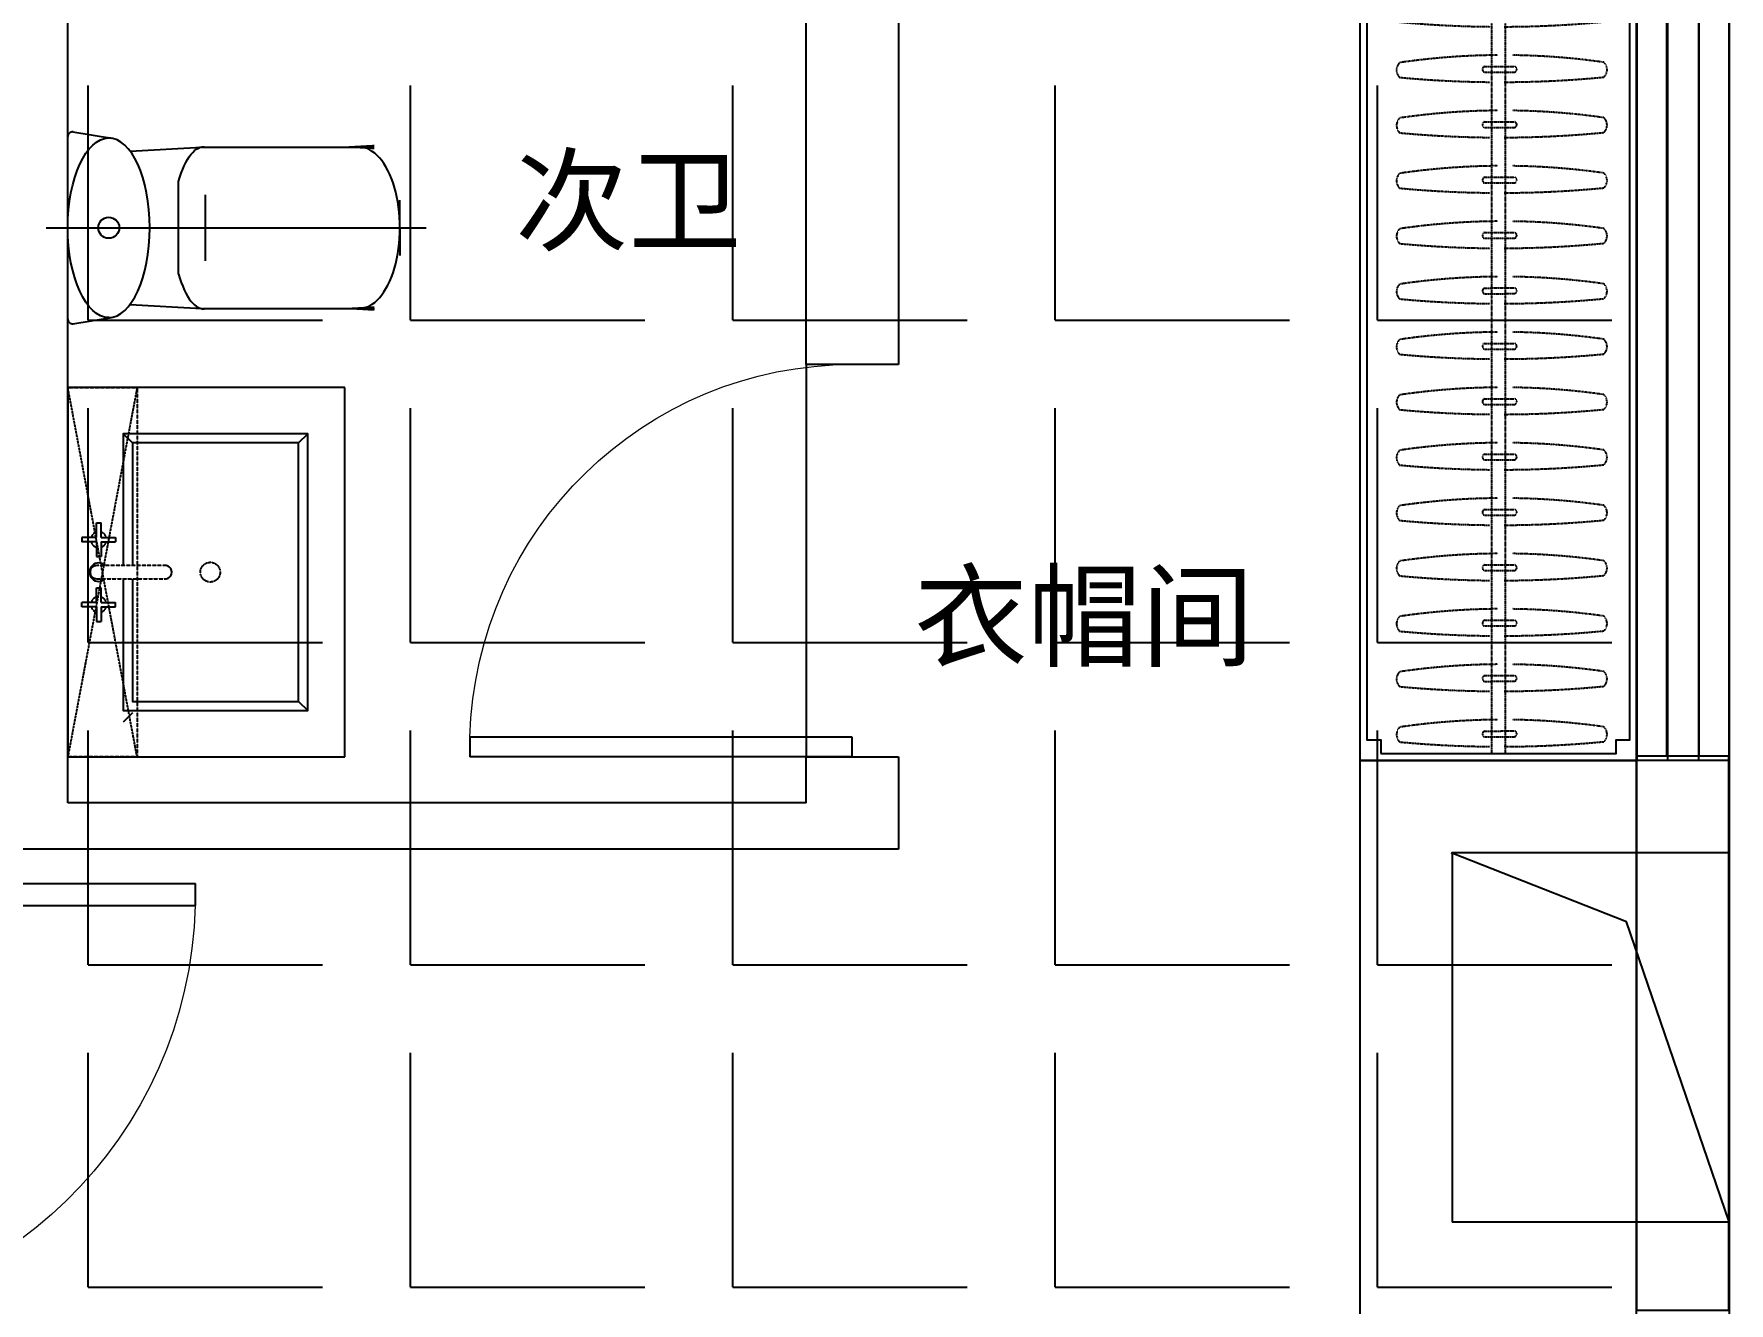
# Model space of a CAD drawing. Extents: x -284868 to 304789, y -137694 to 137894.
# Drawn here: x 88447 to 92121, y -27458 to -24707 of the extents above; entities that cross this region are included whole.
import ezdxf
from ezdxf.enums import TextEntityAlignment as Align

# ---------------------------------------------------------------- set-up
doc = ezdxf.new("R2010")
doc.units = 0
for name, pattern in [('AX-COMP-140B（200）$0$1#comfort_plan$0$DASH', [0.35, 0.25, -0.1]), ('AX-COMP-140B（200）$0$DASH', [0.35, 0.25, -0.1]), ('DASH', [0.35, 0.25, -0.1])]:
    doc.linetypes.add(name, pattern=pattern)
doc.layers.get('0').update_dxf_attribs({"linetype": 'CONTINUOUS'})
for name, color, linetype in [('0-墙', 4, 'CONTINUOUS'), ('0-底图', 251, 'CONTINUOUS'), ('0-窗', 11, 'CONTINUOUS'), ('0-非设计区域', 251, 'CONTINUOUS')]:
    doc.layers.add(name, color=color, linetype=linetype)
doc.styles.add('_TCH_DYN', font='')
doc.styles.get('_TCH_DYN').set_extended_font_data('SimSun')

# ---------------------------------------------------------------- blocks, each defined once
blk = doc.blocks.new('13300142T2140sdf43dfgergf1217ghh165451564560402NEW2ffdfdfdsfsfe2322fadfadf03093088212A$C35C56D37')
at = {"linetype": 'DASH', "ltscale": 0.2}
for p, q in [((180, 75.9), (243.3, 95.3)), ((183.6, 64.1), (246.9, 83.5))]:
    blk.add_line(p, q, dxfattribs=at)
for centre, radius, start, end in [((664.4, -1374.9), 1553.6, 98.827, 106.1712), ((415.6, 140.3), 22.5, 331.5297, 62.5104), ((-460.3, 2299.3), 2347.3, 287.1469, 292.4323), ((664.4, -1374.9), 1553.6, 107.3266, 115.2131), ((185.8, 71.2), 7.48, 140.9975, 253.0426), ((243.5, 88.9), 6.43, 302.1071, 91.933), ((-460.3, 2299.3), 2347.3, 281.6078, 286.3821), ((22.4, 19.9), 22.5, 151.5297, 242.5104)]:
    blk.add_arc(centre, radius, start, end, dxfattribs=at)
blk = doc.blocks.new('*U245')
at = {"linetype": 'DASH', "ltscale": 0.2}
for p, q in [((-15, 1305.8), (-15, -831.3)), ((15, 1305.8), (15, -831.3))]:
    blk.add_line(p, q, dxfattribs=at)
for points in [[(-300, 1320.8), (-300, -846.3), (300, -846.3), (300, 1320.8), (-300, 1320.8)], [(-255, -831.3), (255, -831.3), (255, -801.3), (285, -801.3), (285, 1275.8), (255, 1275.8), (255, 1305.8), (-255, 1305.8), (-255, 1275.8), (-285, 1275.8), (-285, -801.3), (-255, -801.3), (-255, -831.3)]]:
    blk.add_lwpolyline(points)
at = {"rotation": 343.0620202558109}
for p in [(-225.4, 1237.5), (-225.4, 1117.5), (-225.4, 997.5), (-225.4, 877.5), (-225.4, 757.5), (-225.4, 637.5), (-225.4, 517.5), (-225.4, 397.5), (-225.4, 277.5), (-225.4, 157.5), (-225.4, 37.5), (-225.4, -82.5), (-225.4, -202.5), (-225.4, -322.5), (-225.4, -442.5), (-225.4, -562.5), (-225.4, -682.5), (-225.4, -802.5)]:
    blk.add_blockref('13300142T2140sdf43dfgergf1217ghh165451564560402NEW2ffdfdfdsfsfe2322fadfadf03093088212A$C35C56D37', p, dxfattribs=at)
blk = doc.blocks.new('*U321')
at = {"ltscale": 10}
for p, q in [((0, 327), (0, -496.5)), ((-208, 268.7), (-194.2, 185.4)), ((-197.6, 280), (197.6, 280)), ((208, 268.7), (194.2, 185.4)), ((-166, 144.9), (-175, -10.6)), ((166, 144.9), (175, -10.6)), ((-100.2, 39.7), (100.2, 39.7)), ((0, 25.9), (0, -63.5)), ((-175, -12), (-175, -351.2)), ((-71.7, -18.8), (71.7, -18.8)), ((-43.6, -18.8), (43.6, -18.8)), ((175, -12), (175, -351.2))]:
    blk.add_line(p, q, dxfattribs=at)
for p, q in [((-375, 280), (375, 280)), ((-175, -351.2), (-175, -384.6)), ((0, -440), (-59.9, -440)), ((0, -440), (59.9, -440))]:
    blk.add_line(p, q)
for points in [[(-175, -384.6, 10, 0, 0), (-175, -296.7, 10, 10, 0)], [(175, -384.6, 10, 0, 0), (175, -296.7, 10, 10, 0)]]:
    blk.add_lwpolyline(points, format="xyseb")
blk.add_circle((0, 191.2), 22.8, dxfattribs=at)
for centre, start, end in [((-197.6, 269.5), 90, 184.8886), ((197.6, 269.5), 355.1114, 90)]:
    blk.add_arc(centre, 10.4, start, end, dxfattribs=at)
at = {"ltscale": 10, "extrusion": (0, 0, -1)}
for centre, major_axis, ratio, start_param, end_param in [((0, 191.2), (194.6, 0), 0.456392, 3.141593, 6.283185), ((0.7, -11.9), (-174.9, 3.2), 0.369842, 2.169272, 3.218057)]:
    blk.add_ellipse(centre, major_axis=major_axis, ratio=ratio, start_param=start_param, end_param=end_param, dxfattribs=at)
at = {"ltscale": 10}
for centre, major_axis, ratio, start_param, end_param in [((0, 191.2), (194.6, 0), 0.456392, 3.141593, 6.283185), ((-0.7, -11.9), (174.9, 3.2), 0.369842, 2.169272, 3.218057), ((0, -351.2), (-175, 0), 0.507463, 0, 3.141593)]:
    blk.add_ellipse(centre, major_axis=major_axis, ratio=ratio, start_param=start_param, end_param=end_param, dxfattribs=at)
blk = doc.blocks.new('*U320')
at = {"linetype": 'AX-COMP-140B（200）$0$1#comfort_plan$0$DASH'}
for p, q in [((-199.9, 130), (-199.9, 280)), ((-199.9, 280), (600.1, 280)), ((600.1, 130), (-199.9, 280)), ((-199.9, 130), (600.1, 280)), ((600.1, 280), (600.1, 130)), ((600.1, 130), (-199.9, 130))]:
    blk.add_line(p, q, dxfattribs=at)
for p, q in [((-199.9, 280), (-199.9, -320)), ((600.1, 280), (-199.9, 280)), ((600.1, -320), (600.1, 280)), ((124.6, 218.2), (124.6, 249.5)), ((124.6, 249.5), (134.6, 249.5)), ((134.6, 218.2), (134.6, 249.5)), ((265.4, 218.2), (265.4, 249.5)), ((275.4, 249.5), (265.4, 249.5)), ((275.4, 218.2), (275.4, 249.5)), ((124.6, 218.2), (93.4, 218.2)), ((93.4, 218.2), (93.4, 208.2)), ((124.6, 208.2), (93.4, 208.2)), ((124.6, 208.2), (124.6, 177)), ((134.6, 218.2), (165.9, 218.2)), ((134.6, 208.2), (165.9, 208.2)), ((134.6, 208.2), (134.6, 177)), ((165.9, 218.2), (165.9, 208.2)), ((265.4, 218.2), (234.1, 218.2)), ((234.1, 218.2), (234.1, 208.2)), ((265.4, 208.2), (234.1, 208.2)), ((265.4, 208.2), (265.4, 177)), ((275.4, 218.2), (306.6, 218.2)), ((275.4, 208.2), (306.6, 208.2)), ((275.4, 208.2), (275.4, 177)), ((306.6, 218.2), (306.6, 208.2)), ((-104.9, 140), (-124.9, 160)), ((124.6, 177), (134.6, 177)), ((275.4, 177), (265.4, 177)), ((480.1, 140), (500.1, 160)), ((-79.9, -220), (-99.9, -240)), ((480.1, -220), (500.1, -240)), ((-199.9, -320), (600.1, -320))]:
    blk.add_line(p, q)
at = {"linetype": 'AX-COMP-140B（200）$0$DASH'}
for p, q in [((185.6, 217.6), (185.6, 70.8)), ((214.4, 70.8), (214.4, 217.6))]:
    blk.add_line(p, q, dxfattribs=at)
for points in [[(185.6, 160), (-99.9, 160), (-99.9, -240), (500.1, -240), (500.1, 160), (214.4, 160)], [(185.6, 140), (-79.9, 140), (-79.9, -220), (480.1, -220), (480.1, 140), (214.4, 140)]]:
    blk.add_lwpolyline(points)
blk.add_circle((200, -28.6), 21.4, dxfattribs=at)
for centre, start, end in [((129.6, 213.2), 107.0027, 162.9973), ((129.6, 213.2), 17.0027, 72.9973), ((270.4, 213.2), 107.0027, 162.9973), ((270.4, 213.2), 17.0027, 72.9973), ((129.6, 213.2), 197.0027, 252.9973), ((129.6, 213.2), 287.0027, 342.9973), ((270.4, 213.2), 197.0027, 252.9973), ((270.4, 213.2), 287.0027, 342.9973)]:
    blk.add_arc(centre, 17.1, start, end, dxfattribs=at)
for centre, radius, start, end in [((200, 213.2), 20, 315.9573, 224.0427), ((200, 217.6), 14.4, 0, 180), ((200, 69.2), 14.5, 173.574, 6.426)]:
    blk.add_arc(centre, radius, start, end)
blk = doc.blocks.new('133$DorLib2D$00000001')
for p, q in [((0.45, 0.975), (0.5, 0.975)), ((0.45, 0), (0.45, 0.975)), ((0.5, 0), (0.5, 0.975)), ((0.5, 0), (0.45, 0))]:
    blk.add_line(p, q)
at = {"lineweight": 13}
blk.add_arc((0.475, 0), 0.975, 91.4693, 180, dxfattribs=at)
blk = doc.blocks.new('A$C5ed5d99b')
for p, q in [((13050, 0), (13050, -1850)), ((11250, -2800), (11250, -200)), ((12850, -1850), (12850, -200)), ((14850.3, -458.3), (14850.3, -2708.3)), ((14717, -513.5), (14717, -2708.3)), ((14783.7, -485.9), (14783.7, -2708.3)), ((14650.3, -541.1), (14650.3, -2708.3)), ((12850, -1850, 0), (12850, -2700, 0)), ((13050, -1850), (12850, -1850)), ((12850, -2800), (12850, -2700)), ((12850, -2700), (13050, -2700)), ((13050, -2700), (13050, -2900)), ((14850.3, -2708.3), (14050.3, -2708.3)), ((14050.3, -2708.3), (14050.3, -3908.3)), ((14850.3, -2708.3), (14850.3, -2908.3)), ((12850, -2800), (11250, -2800)), ((13050, -2900), (11150, -2900)), ((14850.3, -2908.3), (14250.3, -2908.3)), ((14250.3, -2908.3), (14250.3, -3708.3)), ((14850.3, -3708.3), (14250.3, -3708.3)), ((14850.3, -3708.3), (14850.3, -3908.3))]:
    blk.add_line(p, q)
for points in [[(14850.3, -3708.2), (14628.3, -3057.9), (14248, -2908.2)], [(14850.3, -2908.3), (14850.3, -3708.3)]]:
    blk.add_lwpolyline(points)
at = {"extrusion": (-2.93488e-11, -1.6918e-11, -1), "xscale": -1, "zscale": -1}
blk.add_blockref('*U245', (-14350.3, -1862, 0), dxfattribs=at)
at = {"extrusion": (-2.93488e-11, -1.6918e-11, -1), "xscale": -1, "zscale": -1, "rotation": 270.0013358375528}
for name, p in [('*U321', (-11529.8, -1553.8, 0)), ('*U320', (-11530, -2500.1, 0))]:
    blk.add_blockref(name, p, dxfattribs=at)
for p, xscale, yscale, zscale, rotation in [((12950, -2275), -850.0000000000005, 850.0000000000005, 850.0000000000005, 90), ((10600, -3450), -950.0000000000001, 950.0000000000001, -950.0000000000001, 270)]:
    blk.add_blockref('133$DorLib2D$00000001', p, dxfattribs=dict(xscale=xscale, yscale=yscale, zscale=zscale, rotation=rotation))
at = {"style": '_TCH_DYN'}
for s, p in [('次卫', (12710.2, -1638.7)), ('衣帽间', (13821.3, -2539.6))]:
    blk.add_text(s, height=180, dxfattribs=at).set_placement(p, align=Align.BOTTOM_RIGHT)

msp = doc.modelspace()

# ---------------------------------------------------------------- hatches: boundary and pattern name
at = {"layer": '0-非设计区域', "ltscale": 3}
h = msp.add_hatch(dxfattribs=at)
h.set_pattern_fill('ANGLE', color=256, scale=100)
h.set_pattern_definition([(0, (-356380.6, 452446.1), (0, 698.5), [508, -190.5]), (90, (-356380.6, 452446.1), (-698.5, 4e-14), [508, -190.5])])
h.paths.add_polyline_path([(77470.2, -23772.7), (77470.2, -32822.7), (82220.2, -32822.7), (82220.2, -31022.7), (91587.4, -31022.7), (91920.2, -30689.9), (91920.2, -24105.5), (91587.4, -23772.7)])

# ---------------------------------------------------------------- linework, layer by layer
at = {"layer": '0-墙', "ltscale": 3}
msp.add_lwpolyline([(91920.2, -26272.7), (91920.2, -27472.7), (92120.2, -27472.7), (92120.2, -26272.7)], close=True, dxfattribs=at)
at = {"layer": '0-窗'}
for points in [[(91920.2, -26272.7), (91920.2, -24105.5), (91587.4, -23772.7), (90320.2, -23772.7), (90320.2, -23572.7), (91670.2, -23572.7), (92120.2, -24022.7), (92120.2, -26272.7), (91920.2, -26272.7)], [(90320.2, -23637.7), (91643.3, -23637.7), (92055.2, -24049.6), (92055.2, -26272.7)], [(90320.2, -23707.7), (91614.3, -23707.7), (91985.2, -24078.6), (91985.2, -26272.7)]]:
    msp.add_lwpolyline(points, dxfattribs=at)
at = {"layer": '0-非设计区域', "ltscale": 3}
msp.add_lwpolyline([(77470.2, -23772.7), (77470.2, -32822.7), (82220.2, -32822.7), (82220.2, -31022.7), (91587.4, -31022.7), (91920.2, -30689.9), (91920.2, -24105.5), (91587.4, -23772.7)], close=True, dxfattribs=at)

# ---------------------------------------------------------------- block references
at = {"layer": '0-底图'}
msp.add_blockref('A$C5ed5d99b', (77270.2, -23573.6), dxfattribs=at)

doc.saveas('drawing.dxf')
